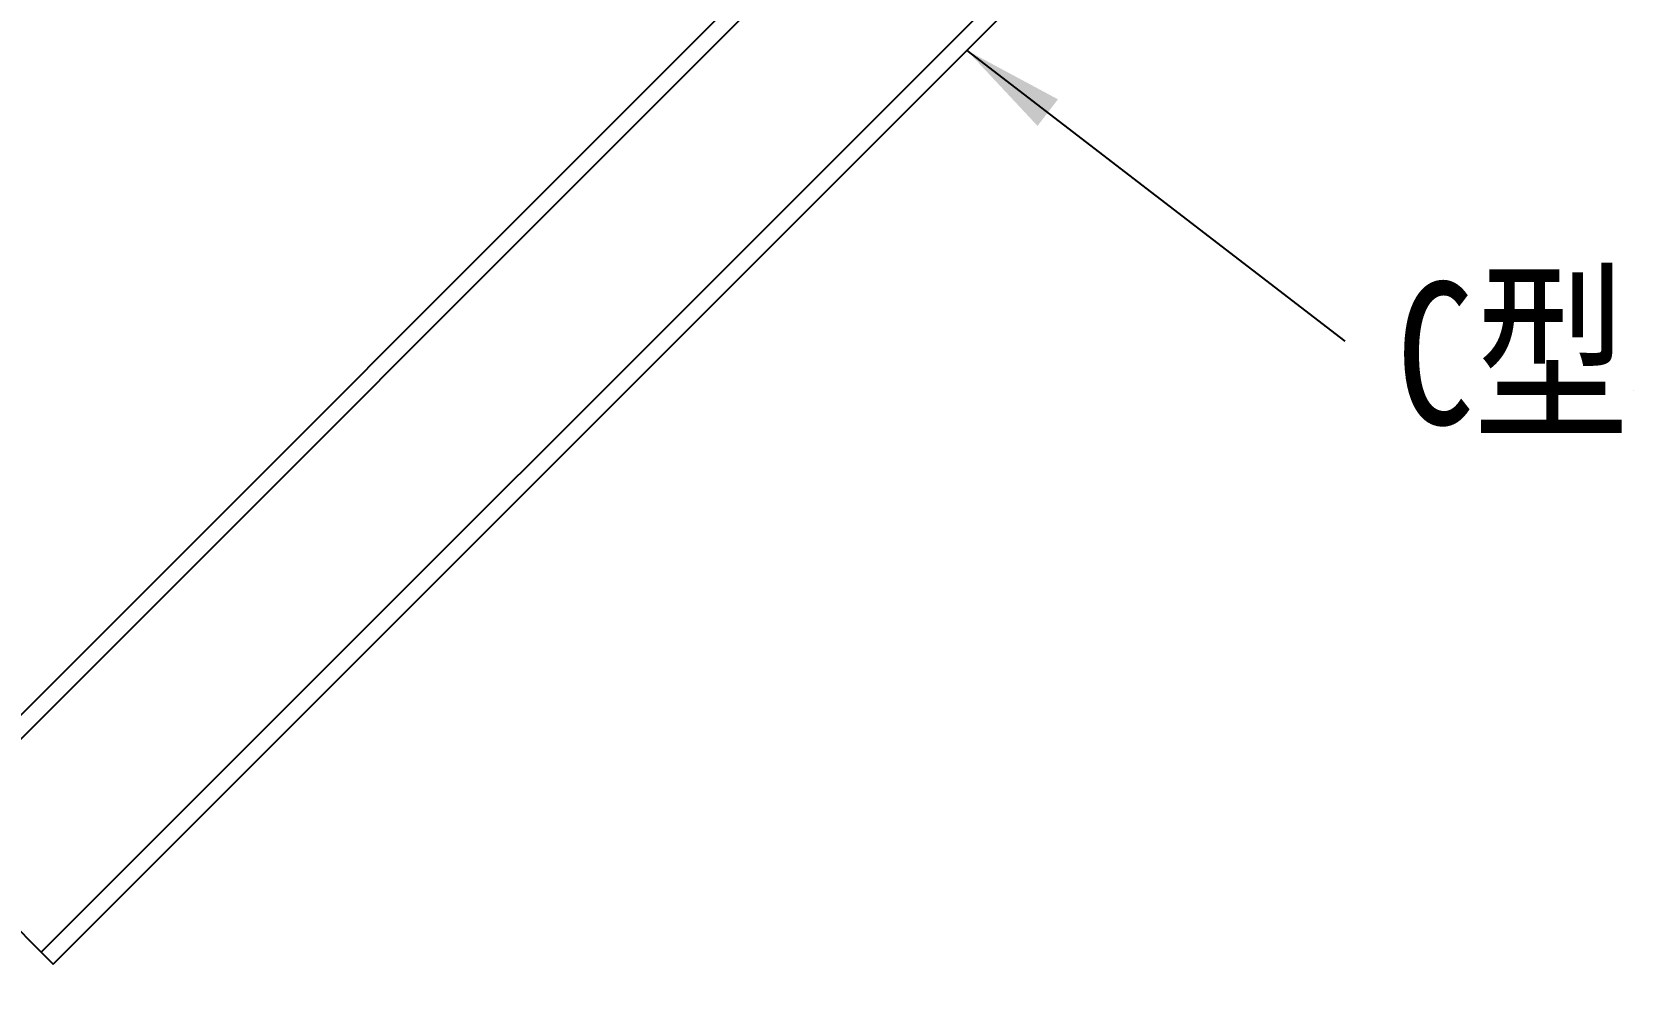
# Model space of a CAD drawing. Extents: x -1396510 to 1250330, y -1892470 to 1623980.
# Drawn here: x -1166724 to -1165164, y -62761 to -61819 of the extents above; entities that cross this region are included whole.
import ezdxf

# ---------------------------------------------------------------- set-up
doc = ezdxf.new("R2010")
doc.units = 0
doc.header["$LTSCALE"] = 1000
doc.header["$MEASUREMENT"] = 0
doc.styles.get("Standard").update_dxf_attribs({"font": 'gbenor.shx', "bigfont": 'gbcbig.shx'})
doc.dimstyles.get("Standard").update_dxf_attribs({"dimscale": 100, "dimtxt": 3.5, "dimasz": 1, "dimexe": 2.5, "dimexo": 3, "dimgap": 1.5, "dimtad": 1, "dimdec": 0, "dimzin": 0, "dimdsep": 46, "dimtxsty": 'Standard', "dimblk": 'ARCHTICK', "dimcen": 0.09, "dimadec": 0, "dimazin": 0, "dimtfac": 1, "dimtdec": 0, "dimtix": 1, "dimtmove": 2, "dimatfit": 3, "dimfxl": 0, "dimtolj": 1, "dimtzin": 0, "dimarcsym": 0})

# ---------------------------------------------------------------- blocks, each defined once
blk = doc.blocks.new('_ArchTick')
at = {"color": 0, "linetype": 'ByBlock', "const_width": 0.4}
blk.add_lwpolyline([(-0.5, -0.5), (0.5, 0.5)], dxfattribs=at)

msp = doc.modelspace()

# ---------------------------------------------------------------- linework, layer by layer
at = {"linetype": 'Continuous'}
for p, q in [((-1166840.9, -62594.3), (-1165369.3, -61122.7)), ((-1166829.1, -62606.1), (-1165357.6, -61134.5)), ((-1166714.7, -62720.5), (-1165243.1, -61248.9)), ((-1166702.9, -62732.3), (-1165231.3, -61260.7)), ((-1166840.9, -62594.3), (-1166702.9, -62732.3))]:
    msp.add_line(p, q, dxfattribs=at)

# ---------------------------------------------------------------- texts
at = {"insert": (-1165386.7, -62064), "char_height": 139.392, "attachment_point": 1}
msp.add_mtext('{\\fSimHei|b0|i0|c134|p2;\\W0.8;C型槽钢}', dxfattribs=at)

# ---------------------------------------------------------------- leaders
for points, override in [([(-1165807.6, -61837), (-1165437.3, -62121.8)], {"dimgap": 0.09}), ([(-1167885.4, -62588.5), (-1166506.1, -63636.8)], {"dimgap": 20, "dimtad": 0})]:
    msp.add_leader(points, dimstyle='Standard', override=override)

doc.saveas('drawing.dxf')
